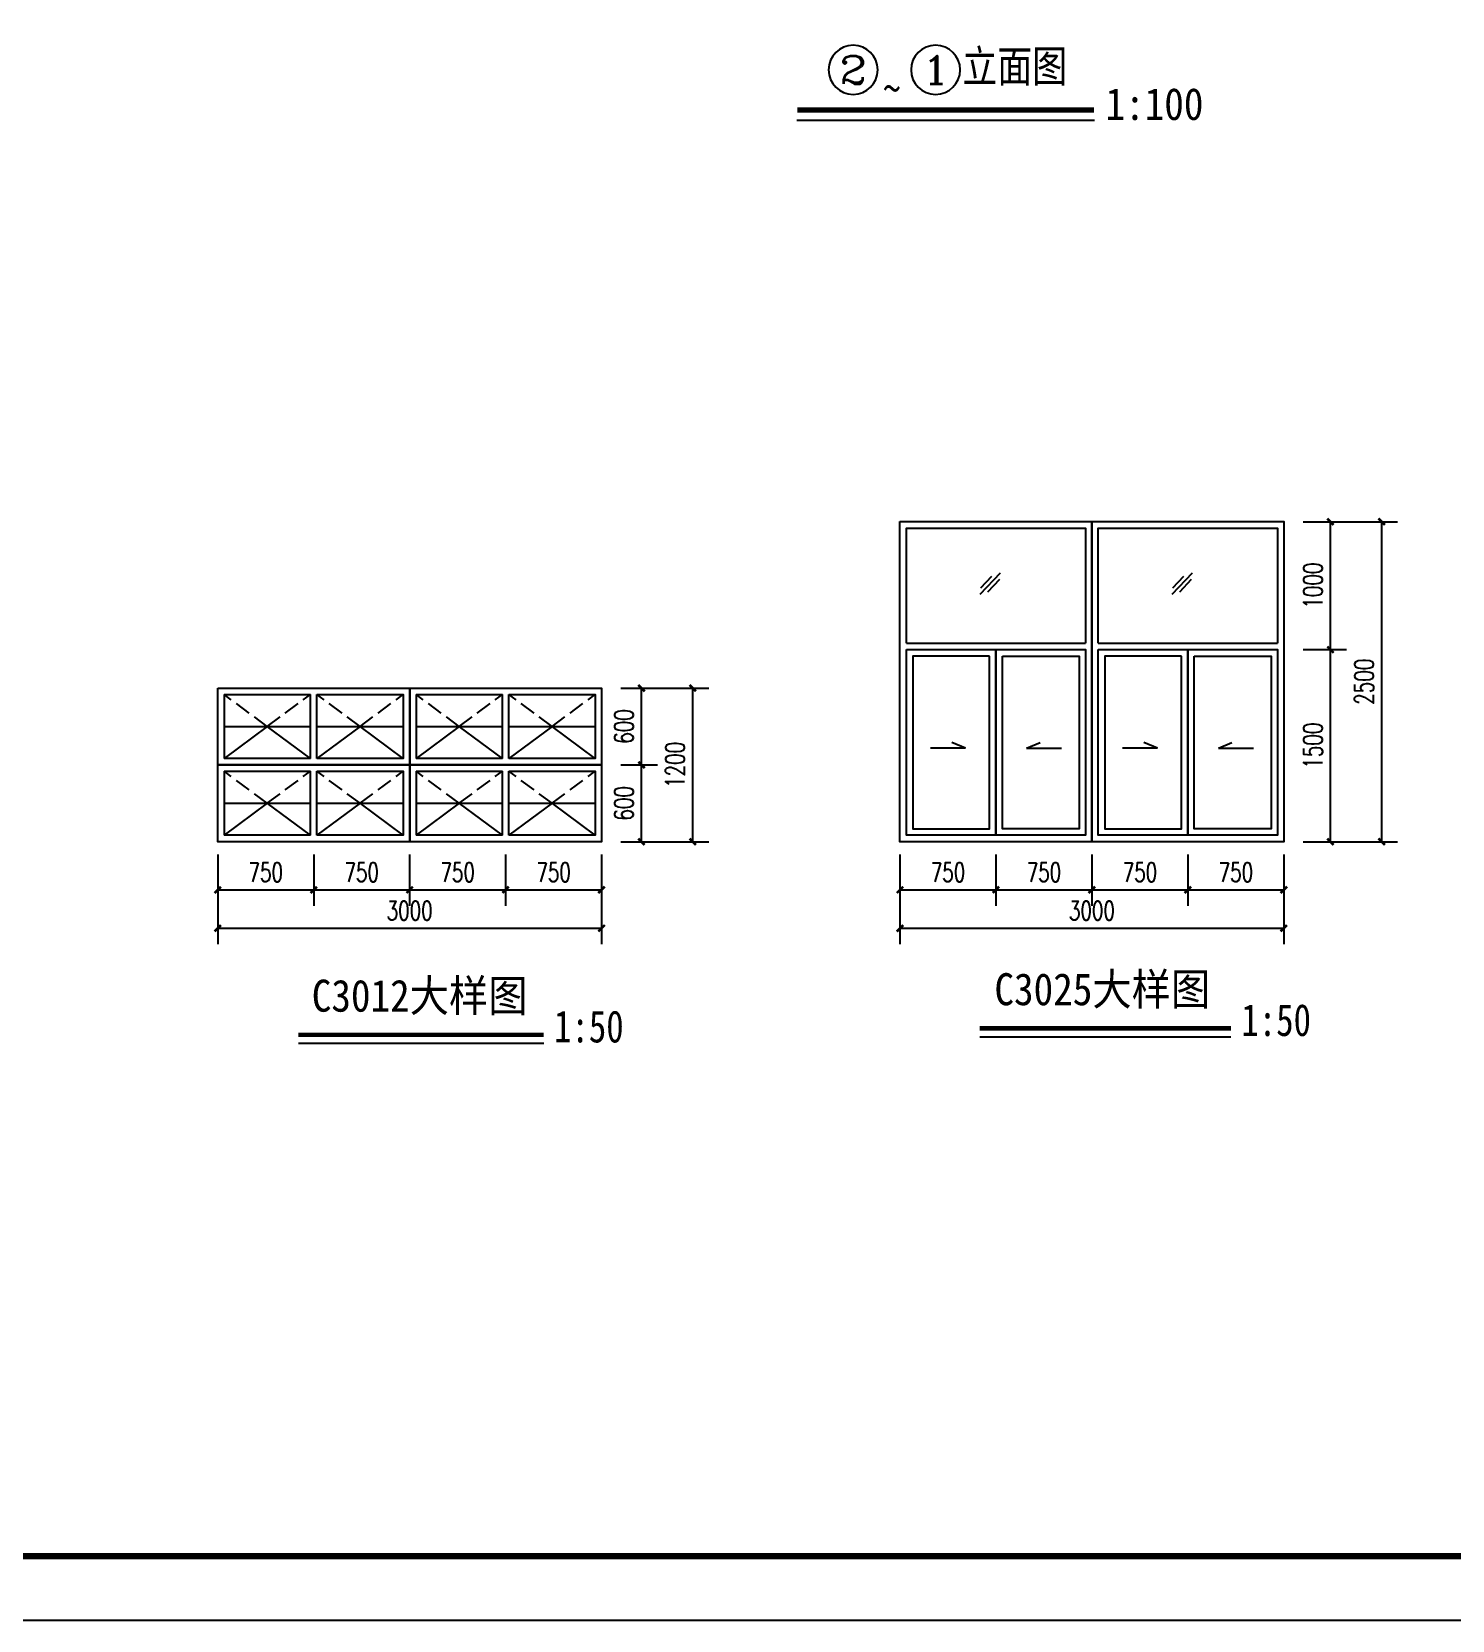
# Model space of a CAD drawing. Extents: x 4678611 to 4812712, y -485691 to -238224.
# Drawn here: x 4748018 to 4770221, y -485691 to -460874 of the extents above; entities that cross this region are included whole.
import ezdxf
from ezdxf.enums import TextEntityAlignment as Align

# ---------------------------------------------------------------- set-up
doc = ezdxf.new("R2010")
doc.units = 0
doc.header["$LTSCALE"] = 1000
doc.header["$MEASUREMENT"] = 0
doc.linetypes.add('DASH', pattern=[0.35, 0.25, -0.1])
doc.layers.get('0').update_dxf_attribs({"linetype": 'CONTINUOUS'})
doc.layers.get('Defpoints').update_dxf_attribs({"linetype": 'CONTINUOUS'})
for name, color, linetype in [('AXIS', 3, 'CONTINUOUS'), ('AXIS_TEXT', 7, 'CONTINUOUS'), ('E_WINDOW', 4, 'CONTINUOUS'), ('PUB_DIM', 3, 'CONTINUOUS'), ('PUB_TITLE', 4, 'CONTINUOUS'), ('WINDOW', 4, 'CONTINUOUS'), ('图名', 15, 'CONTINUOUS'), ('填充', 251, 'CONTINUOUS')]:
    doc.layers.add(name, color=color, linetype=linetype)
doc.styles.add('_TCH_AXIS', font='COMPLEX', dxfattribs={"bigfont": 'GBCBIG'})
doc.styles.add('_TCH_DIM_T3', font='SIMPLEX', dxfattribs={"width": 0.705882, "bigfont": 'GBCBIG'})
doc.styles.add('COMPLEX', font='COMPLEX')
doc.styles.add('宋体', font='', dxfattribs={"width": 0.7})
doc.styles.get('宋体').set_extended_font_data('SimSun')
doc.dimstyles.new('_TCH_ARCH&&100', dxfattribs={"dimtxt": 297.5, "dimasz": 100, "dimexe": 250, "dimexo": 300, "dimgap": 126.25, "dimtad": 1, "dimdec": 0, "dimzin": 0, "dimdsep": 46, "dimtxsty": '_TCH_DIM_T3', "dimblk": 'ARCHTICK', "dimcen": 0.09, "dimclrt": 7, "dimazin": 2, "dimtfac": 1, "dimtdec": 0, "dimtix": 1, "dimtmove": 2, "dimatfit": 3, "dimfxl": 0, "dimtolj": 1, "dimtzin": 0, "dimarcsym": 0})

# ---------------------------------------------------------------- blocks, each defined once
blk = doc.blocks.new('_ArchTick')
at = {"color": 0, "linetype": 'ByBlock', "const_width": 0.4}
blk.add_lwpolyline([(-0.5, -0.5), (0.5, 0.5)], dxfattribs=at)
blk = doc.blocks.new('*D34')
at = {"layer": 'Defpoints', "color": 0}
for p in [(4757225, -471128), (4758349, -471128), (4757225, -473528)]:
    blk.add_point(p, dxfattribs=at)
at = {"layer": 'PUB_DIM', "color": 0, "lineweight": -2}
for p, q in [((4757525, -471128), (4758599, -471128)), ((4758349, -473528), (4758349, -471128)), ((4757525, -473528), (4758599, -473528))]:
    blk.add_line(p, q, dxfattribs=at)
at = {"layer": 'PUB_DIM', "color": 0, "lineweight": -2, "xscale": 100, "yscale": 100, "zscale": 100}
for p, rotation in [((4758349, -471128), 90), ((4758349, -473528), 270)]:
    blk.add_blockref('_ArchTick', p, dxfattribs=dict(at, rotation=rotation))
at = {"layer": 'PUB_DIM', "color": 7, "insert": (4758074, -472328), "char_height": 297.5, "attachment_point": 5, "rotation": 90, "style": '_TCH_DIM_T3'}
blk.add_mtext('\\A1;1200', dxfattribs=at)
blk = doc.blocks.new('*D35')
at = {"layer": 'Defpoints', "color": 0}
for p in [(4756925, -471128), (4757549, -471128), (4756925, -472328)]:
    blk.add_point(p, dxfattribs=at)
at = {"layer": 'PUB_DIM', "color": 0, "lineweight": -2}
for p, q in [((4757225, -471128), (4757799, -471128)), ((4757549, -472328), (4757549, -471128)), ((4757225, -472328), (4757799, -472328))]:
    blk.add_line(p, q, dxfattribs=at)
at = {"layer": 'PUB_DIM', "color": 0, "lineweight": -2, "xscale": 100, "yscale": 100, "zscale": 100}
for p, rotation in [((4757549, -471128), 90), ((4757549, -472328), 270)]:
    blk.add_blockref('_ArchTick', p, dxfattribs=dict(at, rotation=rotation))
at = {"layer": 'PUB_DIM', "color": 7, "insert": (4757274, -471728), "char_height": 297.5, "attachment_point": 5, "rotation": 90, "style": '_TCH_DIM_T3'}
blk.add_mtext('\\A1;600', dxfattribs=at)
blk = doc.blocks.new('*D36')
at = {"layer": 'Defpoints', "color": 0}
for p in [(4756925, -472328), (4757549, -472328), (4756925, -473528)]:
    blk.add_point(p, dxfattribs=at)
at = {"layer": 'PUB_DIM', "color": 0, "lineweight": -2}
for p, q in [((4757225, -472328), (4757799, -472328)), ((4757549, -473528), (4757549, -472328)), ((4757225, -473528), (4757799, -473528))]:
    blk.add_line(p, q, dxfattribs=at)
at = {"layer": 'PUB_DIM', "color": 0, "lineweight": -2, "xscale": 100, "yscale": 100, "zscale": 100}
for p, rotation in [((4757549, -472328), 90), ((4757549, -473528), 270)]:
    blk.add_blockref('_ArchTick', p, dxfattribs=dict(at, rotation=rotation))
at = {"layer": 'PUB_DIM', "color": 7, "insert": (4757274, -472928), "char_height": 297.5, "attachment_point": 5, "rotation": 90, "style": '_TCH_DIM_T3'}
blk.add_mtext('\\A1;600', dxfattribs=at)
blk = doc.blocks.new('*D37')
at = {"layer": 'Defpoints', "color": 0}
for p in [(4755425, -473428), (4756925, -473428), (4756925, -474280)]:
    blk.add_point(p, dxfattribs=at)
at = {"layer": 'PUB_DIM', "color": 0, "lineweight": -2}
for p, q in [((4755425, -473728), (4755425, -474530)), ((4756925, -473728), (4756925, -474530)), ((4755425, -474280), (4756925, -474280))]:
    blk.add_line(p, q, dxfattribs=at)
at = {"layer": 'PUB_DIM', "color": 0, "lineweight": -2, "xscale": 100, "yscale": 100, "zscale": 100, "rotation": 180}
blk.add_blockref('_ArchTick', (4755425, -474280), dxfattribs=at)
at = {"layer": 'PUB_DIM', "color": 0, "lineweight": -2, "xscale": 100, "yscale": 100, "zscale": 100}
blk.add_blockref('_ArchTick', (4756925, -474280), dxfattribs=at)
at = {"layer": 'PUB_DIM', "color": 7, "insert": (4756175, -474005), "char_height": 297.5, "attachment_point": 5, "style": '_TCH_DIM_T3'}
blk.add_mtext('\\A1;750', dxfattribs=at)
blk = doc.blocks.new('*D38')
at = {"layer": 'Defpoints', "color": 0}
for p in [(4753925, -473428), (4755425, -473428), (4755425, -474280)]:
    blk.add_point(p, dxfattribs=at)
at = {"layer": 'PUB_DIM', "color": 0, "lineweight": -2}
for p, q in [((4753925, -473728), (4753925, -474530)), ((4755425, -473728), (4755425, -474530)), ((4753925, -474280), (4755425, -474280))]:
    blk.add_line(p, q, dxfattribs=at)
at = {"layer": 'PUB_DIM', "color": 0, "lineweight": -2, "xscale": 100, "yscale": 100, "zscale": 100, "rotation": 180}
blk.add_blockref('_ArchTick', (4753925, -474280), dxfattribs=at)
at = {"layer": 'PUB_DIM', "color": 0, "lineweight": -2, "xscale": 100, "yscale": 100, "zscale": 100}
blk.add_blockref('_ArchTick', (4755425, -474280), dxfattribs=at)
at = {"layer": 'PUB_DIM', "color": 7, "insert": (4754675, -474005), "char_height": 297.5, "attachment_point": 5, "style": '_TCH_DIM_T3'}
blk.add_mtext('\\A1;750', dxfattribs=at)
blk = doc.blocks.new('*D39')
at = {"layer": 'Defpoints', "color": 0}
for p in [(4752425, -473428), (4753925, -473428), (4753925, -474280)]:
    blk.add_point(p, dxfattribs=at)
at = {"layer": 'PUB_DIM', "color": 0, "lineweight": -2}
for p, q in [((4752425, -473728), (4752425, -474530)), ((4753925, -473728), (4753925, -474530)), ((4752425, -474280), (4753925, -474280))]:
    blk.add_line(p, q, dxfattribs=at)
at = {"layer": 'PUB_DIM', "color": 0, "lineweight": -2, "xscale": 100, "yscale": 100, "zscale": 100, "rotation": 180}
blk.add_blockref('_ArchTick', (4752425, -474280), dxfattribs=at)
at = {"layer": 'PUB_DIM', "color": 0, "lineweight": -2, "xscale": 100, "yscale": 100, "zscale": 100}
blk.add_blockref('_ArchTick', (4753925, -474280), dxfattribs=at)
at = {"layer": 'PUB_DIM', "color": 7, "insert": (4753175, -474005), "char_height": 297.5, "attachment_point": 5, "style": '_TCH_DIM_T3'}
blk.add_mtext('\\A1;750', dxfattribs=at)
blk = doc.blocks.new('*D40')
at = {"layer": 'Defpoints', "color": 0}
for p in [(4750925, -473428), (4752425, -473428), (4752425, -474280)]:
    blk.add_point(p, dxfattribs=at)
at = {"layer": 'PUB_DIM', "color": 0, "lineweight": -2}
for p, q in [((4750925, -473728), (4750925, -474530)), ((4752425, -473728), (4752425, -474530)), ((4750925, -474280), (4752425, -474280))]:
    blk.add_line(p, q, dxfattribs=at)
at = {"layer": 'PUB_DIM', "color": 0, "lineweight": -2, "xscale": 100, "yscale": 100, "zscale": 100, "rotation": 180}
blk.add_blockref('_ArchTick', (4750925, -474280), dxfattribs=at)
at = {"layer": 'PUB_DIM', "color": 0, "lineweight": -2, "xscale": 100, "yscale": 100, "zscale": 100}
blk.add_blockref('_ArchTick', (4752425, -474280), dxfattribs=at)
at = {"layer": 'PUB_DIM', "color": 7, "insert": (4751675, -474005), "char_height": 297.5, "attachment_point": 5, "style": '_TCH_DIM_T3'}
blk.add_mtext('\\A1;750', dxfattribs=at)
blk = doc.blocks.new('*D41')
at = {"layer": 'Defpoints', "color": 0}
for p in [(4750925, -473678), (4756925, -473678), (4756925, -474880)]:
    blk.add_point(p, dxfattribs=at)
at = {"layer": 'PUB_DIM', "color": 0, "lineweight": -2}
for p, q in [((4750925, -473978), (4750925, -475130)), ((4756925, -473978), (4756925, -475130)), ((4750925, -474880), (4756925, -474880))]:
    blk.add_line(p, q, dxfattribs=at)
at = {"layer": 'PUB_DIM', "color": 0, "lineweight": -2, "xscale": 100, "yscale": 100, "zscale": 100, "rotation": 180}
blk.add_blockref('_ArchTick', (4750925, -474880), dxfattribs=at)
at = {"layer": 'PUB_DIM', "color": 0, "lineweight": -2, "xscale": 100, "yscale": 100, "zscale": 100}
blk.add_blockref('_ArchTick', (4756925, -474880), dxfattribs=at)
at = {"layer": 'PUB_DIM', "color": 7, "insert": (4753925, -474605), "char_height": 297.5, "attachment_point": 5, "style": '_TCH_DIM_T3'}
blk.add_mtext('\\A1;3000', dxfattribs=at)
blk = doc.blocks.new('*D42')
at = {"layer": 'Defpoints', "color": 0}
for p in [(4766089, -473428), (4767589, -473428), (4767589, -474280)]:
    blk.add_point(p, dxfattribs=at)
at = {"layer": 'PUB_DIM', "color": 0, "lineweight": -2}
for p, q in [((4766089, -473728), (4766089, -474530)), ((4767589, -473728), (4767589, -474530)), ((4766089, -474280), (4767589, -474280))]:
    blk.add_line(p, q, dxfattribs=at)
at = {"layer": 'PUB_DIM', "color": 0, "lineweight": -2, "xscale": 100, "yscale": 100, "zscale": 100, "rotation": 180}
blk.add_blockref('_ArchTick', (4766089, -474280), dxfattribs=at)
at = {"layer": 'PUB_DIM', "color": 0, "lineweight": -2, "xscale": 100, "yscale": 100, "zscale": 100}
blk.add_blockref('_ArchTick', (4767589, -474280), dxfattribs=at)
at = {"layer": 'PUB_DIM', "color": 7, "insert": (4766839, -474005), "char_height": 297.5, "attachment_point": 5, "style": '_TCH_DIM_T3'}
blk.add_mtext('\\A1;750', dxfattribs=at)
blk = doc.blocks.new('*D43')
at = {"layer": 'Defpoints', "color": 0}
for p in [(4764589, -473428), (4766089, -473428), (4766089, -474280)]:
    blk.add_point(p, dxfattribs=at)
at = {"layer": 'PUB_DIM', "color": 0, "lineweight": -2}
for p, q in [((4764589, -473728), (4764589, -474530)), ((4766089, -473728), (4766089, -474530)), ((4764589, -474280), (4766089, -474280))]:
    blk.add_line(p, q, dxfattribs=at)
at = {"layer": 'PUB_DIM', "color": 0, "lineweight": -2, "xscale": 100, "yscale": 100, "zscale": 100, "rotation": 180}
blk.add_blockref('_ArchTick', (4764589, -474280), dxfattribs=at)
at = {"layer": 'PUB_DIM', "color": 0, "lineweight": -2, "xscale": 100, "yscale": 100, "zscale": 100}
blk.add_blockref('_ArchTick', (4766089, -474280), dxfattribs=at)
at = {"layer": 'PUB_DIM', "color": 7, "insert": (4765339, -474005), "char_height": 297.5, "attachment_point": 5, "style": '_TCH_DIM_T3'}
blk.add_mtext('\\A1;750', dxfattribs=at)
blk = doc.blocks.new('*D44')
at = {"layer": 'Defpoints', "color": 0}
for p in [(4763089, -473428), (4764589, -473428), (4764589, -474280)]:
    blk.add_point(p, dxfattribs=at)
at = {"layer": 'PUB_DIM', "color": 0, "lineweight": -2}
for p, q in [((4763089, -473728), (4763089, -474530)), ((4764589, -473728), (4764589, -474530)), ((4763089, -474280), (4764589, -474280))]:
    blk.add_line(p, q, dxfattribs=at)
at = {"layer": 'PUB_DIM', "color": 0, "lineweight": -2, "xscale": 100, "yscale": 100, "zscale": 100, "rotation": 180}
blk.add_blockref('_ArchTick', (4763089, -474280), dxfattribs=at)
at = {"layer": 'PUB_DIM', "color": 0, "lineweight": -2, "xscale": 100, "yscale": 100, "zscale": 100}
blk.add_blockref('_ArchTick', (4764589, -474280), dxfattribs=at)
at = {"layer": 'PUB_DIM', "color": 7, "insert": (4763839, -474005), "char_height": 297.5, "attachment_point": 5, "style": '_TCH_DIM_T3'}
blk.add_mtext('\\A1;750', dxfattribs=at)
blk = doc.blocks.new('*D45')
at = {"layer": 'Defpoints', "color": 0}
for p in [(4761589, -473428), (4763089, -473428), (4763089, -474280)]:
    blk.add_point(p, dxfattribs=at)
at = {"layer": 'PUB_DIM', "color": 0, "lineweight": -2}
for p, q in [((4761589, -473728), (4761589, -474530)), ((4763089, -473728), (4763089, -474530)), ((4761589, -474280), (4763089, -474280))]:
    blk.add_line(p, q, dxfattribs=at)
at = {"layer": 'PUB_DIM', "color": 0, "lineweight": -2, "xscale": 100, "yscale": 100, "zscale": 100, "rotation": 180}
blk.add_blockref('_ArchTick', (4761589, -474280), dxfattribs=at)
at = {"layer": 'PUB_DIM', "color": 0, "lineweight": -2, "xscale": 100, "yscale": 100, "zscale": 100}
blk.add_blockref('_ArchTick', (4763089, -474280), dxfattribs=at)
at = {"layer": 'PUB_DIM', "color": 7, "insert": (4762339, -474005), "char_height": 297.5, "attachment_point": 5, "style": '_TCH_DIM_T3'}
blk.add_mtext('\\A1;750', dxfattribs=at)
blk = doc.blocks.new('*D46')
at = {"layer": 'Defpoints', "color": 0}
for p in [(4767889, -468528), (4769118, -468528), (4767889, -473528)]:
    blk.add_point(p, dxfattribs=at)
at = {"layer": 'PUB_DIM', "color": 0, "lineweight": -2}
for p, q in [((4768189, -468528), (4769368, -468528)), ((4769118, -473528), (4769118, -468528)), ((4768189, -473528), (4769368, -473528))]:
    blk.add_line(p, q, dxfattribs=at)
at = {"layer": 'PUB_DIM', "color": 0, "lineweight": -2, "xscale": 100, "yscale": 100, "zscale": 100}
for p, rotation in [((4769118, -468528), 90), ((4769118, -473528), 270)]:
    blk.add_blockref('_ArchTick', p, dxfattribs=dict(at, rotation=rotation))
at = {"layer": 'PUB_DIM', "color": 7, "insert": (4768843, -471028), "char_height": 297.5, "attachment_point": 5, "rotation": 90, "style": '_TCH_DIM_T3'}
blk.add_mtext('\\A1;2500', dxfattribs=at)
blk = doc.blocks.new('*D47')
at = {"layer": 'Defpoints', "color": 0}
for p in [(4767589, -468528), (4768318, -468528), (4767589, -470527)]:
    blk.add_point(p, dxfattribs=at)
at = {"layer": 'PUB_DIM', "color": 0, "lineweight": -2}
for p, q in [((4767889, -468528), (4768568, -468528)), ((4768318, -470527), (4768318, -468528)), ((4767889, -470527), (4768568, -470527))]:
    blk.add_line(p, q, dxfattribs=at)
at = {"layer": 'PUB_DIM', "color": 0, "lineweight": -2, "xscale": 100, "yscale": 100, "zscale": 100}
for p, rotation in [((4768318, -468528), 90), ((4768318, -470527), 270)]:
    blk.add_blockref('_ArchTick', p, dxfattribs=dict(at, rotation=rotation))
at = {"layer": 'PUB_DIM', "color": 7, "insert": (4768043, -469527), "char_height": 297.5, "attachment_point": 5, "rotation": 90, "style": '_TCH_DIM_T3'}
blk.add_mtext('\\A1;1000', dxfattribs=at)
blk = doc.blocks.new('*D48')
at = {"layer": 'Defpoints', "color": 0}
for p in [(4767589, -470527), (4768318, -470527), (4767589, -473528)]:
    blk.add_point(p, dxfattribs=at)
at = {"layer": 'PUB_DIM', "color": 0, "lineweight": -2}
for p, q in [((4767889, -470527), (4768568, -470527)), ((4768318, -473528), (4768318, -470527)), ((4767889, -473528), (4768568, -473528))]:
    blk.add_line(p, q, dxfattribs=at)
at = {"layer": 'PUB_DIM', "color": 0, "lineweight": -2, "xscale": 100, "yscale": 100, "zscale": 100}
for p, rotation in [((4768318, -470527), 90), ((4768318, -473528), 270)]:
    blk.add_blockref('_ArchTick', p, dxfattribs=dict(at, rotation=rotation))
at = {"layer": 'PUB_DIM', "color": 7, "insert": (4768043, -472027), "char_height": 297.5, "attachment_point": 5, "rotation": 90, "style": '_TCH_DIM_T3'}
blk.add_mtext('\\A1;1500', dxfattribs=at)
blk = doc.blocks.new('*D49')
at = {"layer": 'Defpoints', "color": 0}
for p in [(4761589, -473678), (4767589, -473678), (4767589, -474880)]:
    blk.add_point(p, dxfattribs=at)
at = {"layer": 'PUB_DIM', "color": 0, "lineweight": -2}
for p, q in [((4761589, -473978), (4761589, -475130)), ((4767589, -473978), (4767589, -475130)), ((4761589, -474880), (4767589, -474880))]:
    blk.add_line(p, q, dxfattribs=at)
at = {"layer": 'PUB_DIM', "color": 0, "lineweight": -2, "xscale": 100, "yscale": 100, "zscale": 100, "rotation": 180}
blk.add_blockref('_ArchTick', (4761589, -474880), dxfattribs=at)
at = {"layer": 'PUB_DIM', "color": 0, "lineweight": -2, "xscale": 100, "yscale": 100, "zscale": 100}
blk.add_blockref('_ArchTick', (4767589, -474880), dxfattribs=at)
at = {"layer": 'PUB_DIM', "color": 7, "insert": (4764589, -474605), "char_height": 297.5, "attachment_point": 5, "style": '_TCH_DIM_T3'}
blk.add_mtext('\\A1;3000', dxfattribs=at)
blk = doc.blocks.new('_AXISO')
blk.add_circle((0, 0), 0.5)
at = {"layer": 'AXIS_TEXT', "style": 'COMPLEX', "width": 1.041667}
blk.add_attdef('A', text='', height=0.56, dxfattribs=at).set_placement((-0.25, -0.28), (0.25, -0.28), align=Align.FIT)

msp = doc.modelspace()

# ---------------------------------------------------------------- linework, layer by layer
at = {"layer": 'E_WINDOW'}
for p, q in [((4751025.3, -471227.5), (4751025.3, -472227.5)), ((4752375.3, -472227.5), (4752375.3, -471227.5)), ((4752475.3, -472227.5), (4752475.3, -471227.5)), ((4754025.3, -471227.5), (4754025.3, -472227.5)), ((4755375.3, -472227.5), (4755375.3, -471227.5)), ((4755475.3, -472227.5), (4755475.3, -471227.5)), ((4751025.3, -471727.5), (4752375.3, -471727.5)), ((4754025.3, -471727.5), (4755375.3, -471727.5)), ((4751025.3, -472427.5), (4751025.3, -473427.5)), ((4752375.3, -473427.5), (4752375.3, -472427.5)), ((4752475.3, -473427.5), (4752475.3, -472427.5)), ((4754025.3, -472427.5), (4754025.3, -473427.5)), ((4755375.3, -473427.5), (4755375.3, -472427.5)), ((4755475.3, -473427.5), (4755475.3, -472427.5)), ((4751025.3, -472927.5), (4752375.3, -472927.5)), ((4754025.3, -472927.5), (4755375.3, -472927.5))]:
    msp.add_line(p, q, dxfattribs=at)
for points in [[(4750925.3, -471127.5), (4753925.3, -471127.5), (4753925.3, -472327.5), (4750925.3, -472327.5)], [(4753925.3, -471127.5), (4756925.3, -471127.5), (4756925.3, -472327.5), (4753925.3, -472327.5)], [(4750925.3, -472327.5), (4753925.3, -472327.5), (4753925.3, -473527.5), (4750925.3, -473527.5)], [(4753925.3, -472327.5), (4756925.3, -472327.5), (4756925.3, -473527.5), (4753925.3, -473527.5)]]:
    msp.add_lwpolyline(points, close=True, dxfattribs=at)
for points in [[(4751025.3, -471227.5), (4752375.3, -471227.5)], [(4752475.3, -471227.5), (4753825.3, -471227.5), (4753825.3, -472227.5), (4752475.3, -472227.5)], [(4754025.3, -471227.5), (4755375.3, -471227.5)], [(4755475.3, -471227.5), (4756825.3, -471227.5), (4756825.3, -472227.5), (4755475.3, -472227.5)], [(4752375.3, -472227.5), (4751025.3, -472227.5)], [(4755375.3, -472227.5), (4754025.3, -472227.5)], [(4751025.3, -472427.5), (4752375.3, -472427.5)], [(4752475.3, -472427.5), (4753825.3, -472427.5), (4753825.3, -473427.5), (4752475.3, -473427.5)], [(4754025.3, -472427.5), (4755375.3, -472427.5)], [(4755475.3, -472427.5), (4756825.3, -472427.5), (4756825.3, -473427.5), (4755475.3, -473427.5)], [(4752375.3, -473427.5), (4751025.3, -473427.5)], [(4755375.3, -473427.5), (4754025.3, -473427.5)]]:
    msp.add_lwpolyline(points, dxfattribs=at)
at = {"layer": 'PUB_TITLE', "color": 4}
msp.add_lwpolyline([(4708672.5, -485690.7), (4792772.5, -485690.7), (4792772.5, -426290.7), (4708672.5, -426290.7)], close=True, dxfattribs=at)
at = {"layer": 'PUB_TITLE', "color": 4, "const_width": 100}
msp.add_lwpolyline([(4711172.5, -484690.7), (4791772.5, -484690.7), (4791772.5, -427290.7), (4711172.5, -427290.7)], close=True, dxfattribs=at)
at = {"layer": 'WINDOW'}
for p, q in [((4761689, -470427.5), (4764489, -470427.5)), ((4764689, -470427.5), (4767489, -470427.5)), ((4761689, -470527.5), (4764489, -470527.5)), ((4763089, -470527.5), (4763089, -473427.5)), ((4764689, -470527.5), (4767489, -470527.5)), ((4766089, -470527.5), (4766089, -473427.5))]:
    msp.add_line(p, q, dxfattribs=at)
for points in [[(4761589, -468527.5), (4764589, -468527.5), (4764589, -473527.5), (4761589, -473527.5)], [(4764589, -468527.5), (4767589, -468527.5), (4767589, -473527.5), (4764589, -473527.5)], [(4762989, -470627.5), (4761789, -470627.5), (4761789, -473327.5), (4762989, -473327.5)], [(4763089, -470527.5), (4764489, -470527.5), (4764489, -473427.5), (4763089, -473427.5)], [(4763189, -470627.5), (4764389, -470627.5), (4764389, -473327.5), (4763189, -473327.5)], [(4765989, -470627.5), (4764789, -470627.5), (4764789, -473327.5), (4765989, -473327.5)], [(4766089, -470527.5), (4767489, -470527.5), (4767489, -473427.5), (4766089, -473427.5)], [(4766189, -470627.5), (4767389, -470627.5), (4767389, -473327.5), (4766189, -473327.5)]]:
    msp.add_lwpolyline(points, close=True, dxfattribs=at)
for points in [[(4761689, -470427.5), (4761689, -468627.5), (4764489, -468627.5), (4764489, -470427.5)], [(4764689, -470427.5), (4764689, -468627.5), (4767489, -468627.5), (4767489, -470427.5)], [(4764489, -470527.5), (4764489, -473427.5), (4761689, -473427.5), (4761689, -470527.5)], [(4767489, -470527.5), (4767489, -473427.5), (4764689, -473427.5), (4764689, -470527.5)]]:
    msp.add_lwpolyline(points, dxfattribs=at)
at = {"layer": '图名'}
for p, q in [((4759974.9, -462255.2), (4764631.6, -462255.2)), ((4752185.6, -476677.1), (4756024.6, -476677.1)), ((4762835.6, -476576.2), (4766761.3, -476576.2))]:
    msp.add_line(p, q, dxfattribs=at)
for points, const_width in [([(4759986.7, -462095.4), (4764619.8, -462095.4)], 84), ([(4762835.6, -476443), (4766761.3, -476443)], 70), ([(4752185.6, -476544), (4756018.4, -476544)], 70)]:
    msp.add_lwpolyline(points, dxfattribs=dict(at, const_width=const_width))
at = {"layer": '填充'}
for p, q in [((4762843.9, -469658.3), (4763160.1, -469325.1)), ((4762854.9, -469559.6), (4763026.5, -469378.7)), ((4762961.5, -469621.5), (4763147.3, -469425.9)), ((4765843.9, -469658.3), (4766160.1, -469325.1)), ((4765854.9, -469559.6), (4766026.5, -469378.7)), ((4765961.5, -469621.5), (4766147.3, -469425.9)), ((4751700.3, -471727.5), (4751025.3, -472227.5)), ((4751025.3, -471727.5), (4752375.3, -471727.5)), ((4752375.3, -472227.5), (4751700.3, -471727.5)), ((4753150.3, -471727.5), (4752475.3, -472227.5)), ((4752475.3, -471727.5), (4753825.3, -471727.5)), ((4753825.3, -472227.5), (4753150.3, -471727.5)), ((4754700.3, -471727.5), (4754025.3, -472227.5)), ((4754025.3, -471727.5), (4755375.3, -471727.5)), ((4755375.3, -472227.5), (4754700.3, -471727.5)), ((4756150.3, -471727.5), (4755475.3, -472227.5)), ((4755475.3, -471727.5), (4756825.3, -471727.5)), ((4756825.3, -472227.5), (4756150.3, -471727.5)), ((4762612.2, -472064.3), (4762399.5, -471979.7)), ((4763565.8, -472064.3), (4763778.4, -471979.7)), ((4765612.2, -472064.3), (4765399.5, -471979.7)), ((4766565.8, -472064.3), (4766778.4, -471979.7)), ((4762612.2, -472064.3), (4762065.3, -472064.3)), ((4763565.8, -472064.3), (4764112.7, -472064.3)), ((4765612.2, -472064.3), (4765065.3, -472064.3)), ((4766565.8, -472064.3), (4767112.7, -472064.3)), ((4751700.3, -472927.5), (4751025.3, -473427.5)), ((4751025.3, -472927.5), (4752375.3, -472927.5)), ((4752375.3, -473427.5), (4751700.3, -472927.5)), ((4753150.3, -472927.5), (4752475.3, -473427.5)), ((4752475.3, -472927.5), (4753825.3, -472927.5)), ((4753825.3, -473427.5), (4753150.3, -472927.5)), ((4754700.3, -472927.5), (4754025.3, -473427.5)), ((4754025.3, -472927.5), (4755375.3, -472927.5)), ((4755375.3, -473427.5), (4754700.3, -472927.5)), ((4756150.3, -472927.5), (4755475.3, -473427.5)), ((4755475.3, -472927.5), (4756825.3, -472927.5)), ((4756825.3, -473427.5), (4756150.3, -472927.5))]:
    msp.add_line(p, q, dxfattribs=at)
at = {"layer": '填充', "linetype": 'DASH'}
for p, q in [((4751700.3, -471727.5), (4751025.3, -471227.5)), ((4751700.3, -471727.5), (4752375.3, -471227.5)), ((4753150.3, -471727.5), (4752475.3, -471227.5)), ((4753150.3, -471727.5), (4753825.3, -471227.5)), ((4754700.3, -471727.5), (4754025.3, -471227.5)), ((4754700.3, -471727.5), (4755375.3, -471227.5)), ((4756150.3, -471727.5), (4755475.3, -471227.5)), ((4756150.3, -471727.5), (4756825.3, -471227.5)), ((4751700.3, -472927.5), (4751025.3, -472427.5)), ((4751700.3, -472927.5), (4752375.3, -472427.5)), ((4753150.3, -472927.5), (4752475.3, -472427.5)), ((4753150.3, -472927.5), (4753825.3, -472427.5)), ((4754700.3, -472927.5), (4754025.3, -472427.5)), ((4754700.3, -472927.5), (4755375.3, -472427.5)), ((4756150.3, -472927.5), (4755475.3, -472427.5)), ((4756150.3, -472927.5), (4756825.3, -472427.5))]:
    msp.add_line(p, q, dxfattribs=at)

# ---------------------------------------------------------------- block references
at = {"layer": 'AXIS'}
ref = msp.add_blockref('_AXISO', (4760858, -461468.4), dxfattribs=dict(at, xscale=-768, yscale=768, zscale=768))
ref.add_attrib('A', '2', dxfattribs={"layer": 'AXIS_TEXT', "height": 434.4, "style": '_TCH_AXIS', "width": 1.5}).set_placement((4760640.7, -461685.6), (4761075.2, -461685.6), align=Align.FIT)
ref = msp.add_blockref('_AXISO', (4762146.2, -461468.4), dxfattribs=dict(at, xscale=-768, yscale=768, zscale=768))
ref.add_attrib('A', '1', dxfattribs={"layer": 'AXIS_TEXT', "height": 434.4, "style": '_TCH_AXIS', "width": 2.333333}).set_placement((4761929, -461685.6), (4762363.4, -461685.6), align=Align.FIT)

# ---------------------------------------------------------------- texts
at = {"layer": '图名', "style": '宋体'}
for s, width, p in [('立面图', 0.8, (4762564.4, -461662.5)), ('~', 0.8, (4761326.4, -462009.8)), ('1:100', 0.9, (4764801.7, -462252.1)), ('C3012大样图', 0.9, (4752395.1, -476183.2)), ('C3025大样图', 0.9, (4763065.4, -476082.2)), ('1:50', 0.8, (4756182.1, -476664.1)), ('1:50', 0.8, (4766925, -476563.1))]:
    msp.add_text(s, height=500, dxfattribs=dict(at, width=width)).set_placement(p)

# ---------------------------------------------------------------- dimensions: what is measured, and where the dimension line sits
at = {"layer": 'PUB_DIM'}
for p1, p2, distance, text, picture, middle in [((4767589, -470527.1), (4767589, -468527.5), -728.9, '1000', '*D47', (4768042.9, -469527.3)), ((4767889, -473527.5), (4767889, -468527.5), -1228.9, '2500', '*D46', (4768842.9, -471027.5)), ((4767589, -473527.5), (4767589, -470527.1), -728.9, '1500', '*D48', (4768042.9, -472027.3)), ((4756925.3, -472327.5), (4756925.3, -471127.5), -623.9, '600', '*D35', (4757274.3, -471727.5)), ((4757225.3, -473527.5), (4757225.3, -471127.5), -1123.9, '1200', '*D34', (4758074.3, -472327.5)), ((4756925.3, -473527.5), (4756925.3, -472327.5), -623.9, '600', '*D36', (4757274.3, -472927.5)), ((4750925.3, -473427.5), (4752425.3, -473427.5), -852.6, '750', '*D40', (4751675.3, -474005.1)), ((4752425.3, -473427.5), (4753925.3, -473427.5), -852.6, '750', '*D39', (4753175.3, -474005.1)), ((4753925.3, -473427.5), (4755425.3, -473427.5), -852.6, '750', '*D38', (4754675.3, -474005.1)), ((4755425.3, -473427.5), (4756925.3, -473427.5), -852.6, '750', '*D37', (4756175.3, -474005.1)), ((4761589, -473427.5), (4763089, -473427.5), -852.6, '750', '*D45', (4762339, -474005.1)), ((4763089, -473427.5), (4764589, -473427.5), -852.6, '750', '*D44', (4763839, -474005.1)), ((4764589, -473427.5), (4766089, -473427.5), -852.6, '750', '*D43', (4765339, -474005.1)), ((4766089, -473427.5), (4767589, -473427.5), -852.6, '750', '*D42', (4766839, -474005.1)), ((4750925.3, -473677.7), (4756925.3, -473677.7), -1202.4, '3000', '*D41', (4753925.3, -474605.1)), ((4761589, -473677.7), (4767589, -473677.7), -1202.4, '3000', '*D49', (4764589, -474605.1))]:
    dim = msp.add_aligned_dim(p1=p1, p2=p2, distance=distance, text=text, dimstyle='_TCH_ARCH&&100', dxfattribs=at)
    dim.commit()
    dim.dimension.update_dxf_attribs({"geometry": picture, "text_midpoint": middle})

doc.saveas('drawing.dxf')
